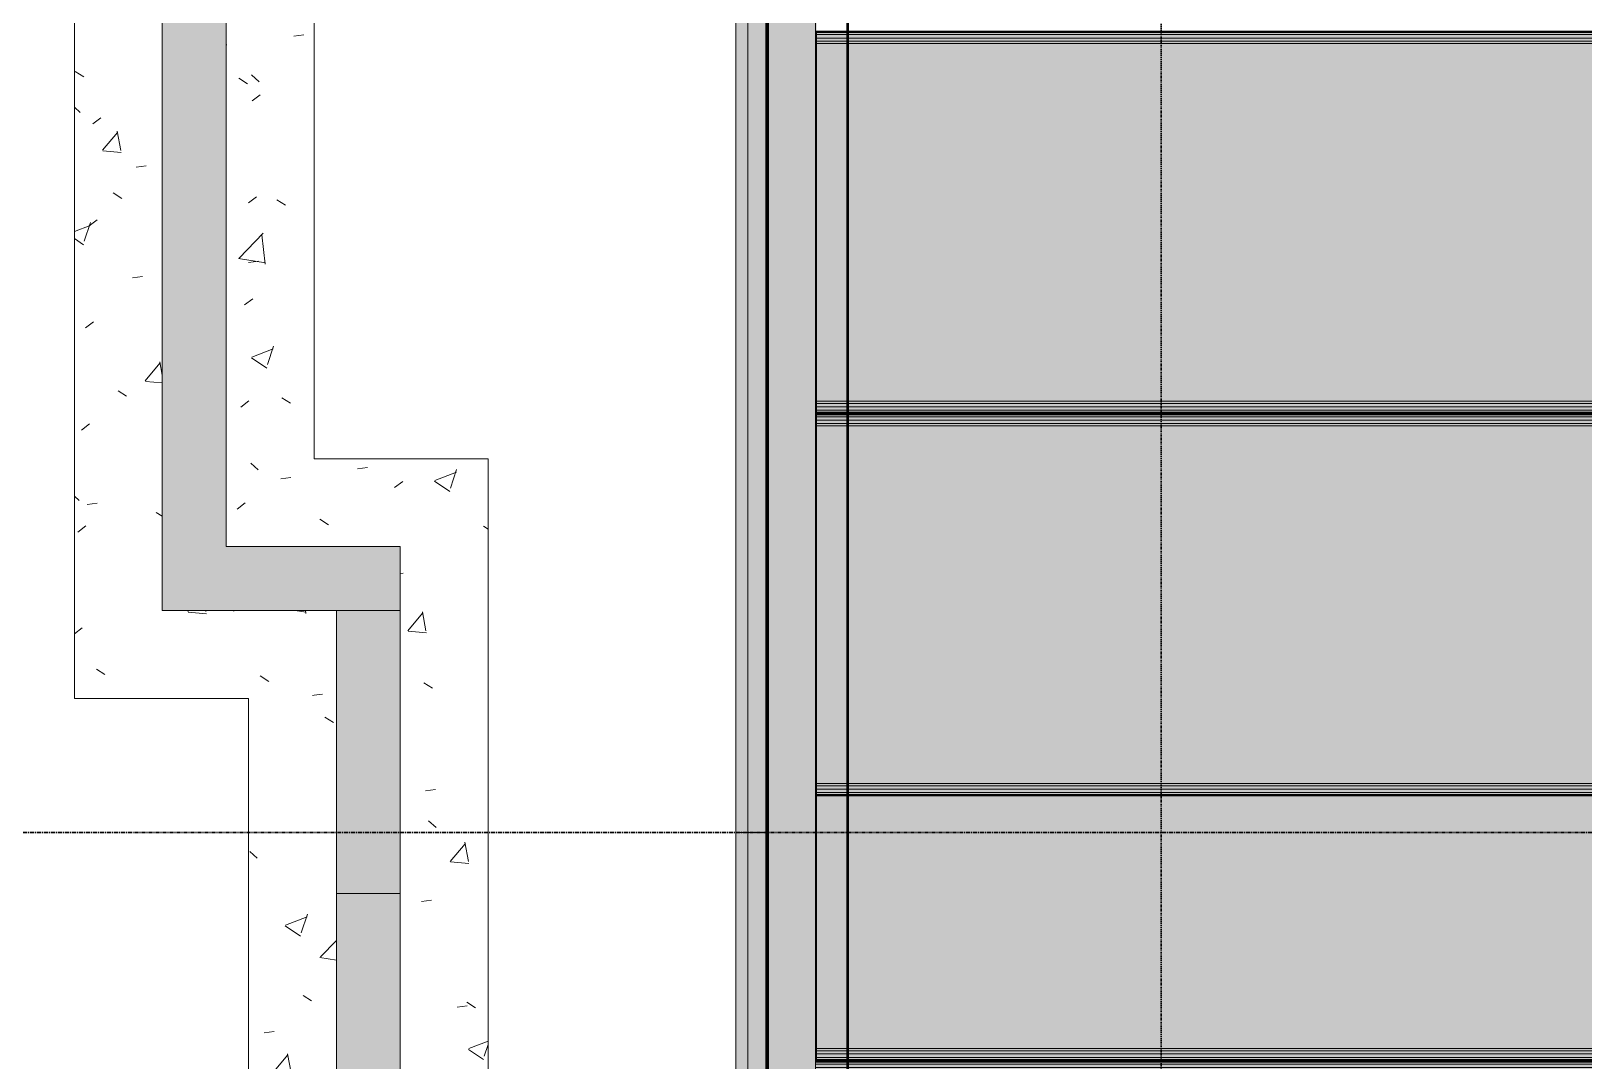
# Model space of a CAD drawing. Header units: inches. Extents: x -4126 to 593, y 9773 to 12297.
# Drawn here: x -3921.6 to -3727.1, y 11254.6 to 11383.6 of the extents above; entities that cross this region are included whole.
import ezdxf

# ---------------------------------------------------------------- set-up
doc = ezdxf.new("R2010")
doc.units = ezdxf.units.IN
doc.header["$MEASUREMENT"] = 0
for name, pattern in [('Dash Dot 3_16_', [0.3125, 0.1875, -0.0625, 0, -0.0625]), ('Grid Line 1_2_', [0.875, 0.5, -0.125, 0.125, -0.125]), ('Hidden 1_8_', [0.1875, 0.125, -0.0625])]:
    doc.linetypes.add(name, pattern=pattern)
for name, color, linetype, lineweight in [('A-ANNO-SYMB', 150, 'Continuous', 9), ('A-WALL', 113, 'Continuous', 13), ('S-BEAM', 12, 'Continuous', 9), ('S-FNDN', 32, 'Continuous', 13), ('S-GRID', 1, 'Continuous', 9)]:
    doc.layers.add(name, color=color, linetype=linetype, lineweight=lineweight)
pattern_1 = [(50, (0, 0), (27.5427, -2.40992), [2.88, -31.68]), (355, (0, 0), (-5.327844, 28.884266), [2.304, -25.344]), (100.451, (2.295, -0.2), (22.215316, 26.47393), [2.448, -26.924]), (46.184, (0, 7.68), (40.98187, -6.35642), [4.32, -47.52]), (96.636, (3.415, 7.15), (35.89075, 37.40619), [3.671, -40.386]), (351.184, (0, 7.68), (35.89097, 37.40622), [3.456, -38.016]), (21, (3.84, 5.76), (22.921036, -15.46073), [2.88, -31.68]), (326, (3.84, 5.76), (9.34353, 27.84574), [2.304, -25.344]), (71.451, (5.75, 4.472), (32.26477, 12.38442), [2.448, -26.924]), (37.5, (0, 0), (0.466855, 12.782707), [1.267, -23.77, 1.267, -24.461, -25.44]), (37.5, (0, 0), (0.466855, 12.782707), [-50.765, 1.267, -24.173]), (7.5, (0, 0), (10.10159, 15.14509), [1.267, -13.402, 1.267, -23.194, -9.696]), (7.5, (0, 0), (10.10159, 15.14509), [-39.13, 1.267, -8.429]), (327.5, (-8.563, 0), (20.499161, -0.86578), [1.267, -8.333, 1.267, -28.685, -39.744]), (327.5, (-8.563, 0), (20.499161, -0.86578), [-39.552, 1.267, -38.477]), (317.5, (-12.403, 0), (22.39478, 3.844288), [1.267, -11.213, 1.267, -18.624, -28.224]), (317.5, (-12.403, 0), (22.39478, 3.844288), [-32.371, 1.267, -26.957])]

# ---------------------------------------------------------------- blocks, each defined once
blk = doc.blocks.new('CTR - 1st Phase - Shell_rvt-1-FRAMING PLAN - 1ST FLOOR')
at = {"layer": 'A-WALL', "lineweight": 5, "transparency": 33554585}
h = blk.add_hatch(color=13, dxfattribs=at)
h.paths.add_polyline_path([(-3829.32, 11283.17), (-3829.57, 11283.19), (-3829.54, 11283.33), (-3829.32, 11283.34), (-3829.32, 11394.99), (-3831.82, 11394.99), (-3831.82, 11283.18), (-3829.39, 11283.17)], flags=0)
h.paths.add_polyline_path([(-3829.58, 11164.59), (-3829.32, 11164.59), (-3829.32, 11283.17), (-3829.82, 11283.17), (-3829.79, 11164.59), (-3829.59, 11164.59)], flags=0)
for points in [[(-3823.2, 11164.59), (-3823.2, 11205.47), (-3823.32, 11205.47), (-3823.32, 11205.87), (-3823.2, 11205.87), (-3823.2, 11206.3), (-3823.32, 11206.3), (-3823.32, 11207.13), (-3823.2, 11207.13), (-3823.2, 11207.56), (-3823.32, 11207.56), (-3823.32, 11207.95), (-3823.2, 11207.95), (-3823.2, 11253.36), (-3823.32, 11253.36), (-3823.32, 11253.75), (-3823.2, 11253.75), (-3823.2, 11254.18), (-3823.32, 11254.18), (-3823.32, 11255.01), (-3823.2, 11255.01), (-3823.2, 11255.44), (-3823.32, 11255.44), (-3823.32, 11255.84), (-3823.2, 11255.84), (-3823.2, 11287.78), (-3823.32, 11287.82), (-3823.32, 11288.2), (-3823.2, 11288.2), (-3823.2, 11288.63), (-3823.32, 11288.63), (-3823.32, 11289.02), (-3823.2, 11289.02), (-3823.2, 11334.42), (-3823.32, 11334.42), (-3823.32, 11334.82), (-3823.2, 11334.82), (-3823.2, 11335.25), (-3823.32, 11335.25), (-3823.32, 11336.08), (-3823.2, 11336.08), (-3823.2, 11336.51), (-3823.32, 11336.51), (-3823.32, 11336.9), (-3823.2, 11336.9), (-3823.2, 11382.3), (-3823.32, 11382.3), (-3823.32, 11382.7), (-3823.2, 11382.7), (-3823.2, 11383.13), (-3823.32, 11383.13), (-3823.32, 11383.96), (-3823.2, 11383.96), (-3823.2, 11384.39), (-3823.32, 11384.39), (-3823.32, 11384.78), (-3823.2, 11384.78), (-3823.2, 11394.99), (-3829.32, 11394.99), (-3829.32, 11164.59), (-3823.32, 11164.59)], [(-3829.82, 11164.59), (-3829.82, 11283.17), (-3831.82, 11283.15), (-3831.82, 11164.59)], [(-3829.32, 11283.17), (-3829.32, 11283.34), (-3829.57, 11283.33), (-3829.54, 11283.19), (-3829.32, 11283.17)]]:
    blk.add_hatch(color=13, dxfattribs=at).paths.add_polyline_path(points, flags=0)
h = blk.add_hatch(color=13, dxfattribs=at)
h.paths.add_polyline_path([(-3823.2, 11205.47), (-3823.2, 11205.87), (-3823.32, 11205.87), (-3823.32, 11205.47)], flags=0)
h.paths.add_polyline_path([(-3823.2, 11206.3), (-3823.2, 11207.13), (-3823.32, 11207.13), (-3823.32, 11206.3)], flags=0)
h.paths.add_polyline_path([(-3823.32, 11207.56), (-3823.2, 11207.56), (-3823.2, 11207.95), (-3823.32, 11207.95)], flags=0)
h.paths.add_polyline_path([(-3823.32, 11253.36), (-3823.2, 11253.36), (-3823.2, 11253.75), (-3823.32, 11253.75)], flags=0)
h.paths.add_polyline_path([(-3823.2, 11254.18), (-3823.2, 11255.01), (-3823.32, 11255.01), (-3823.32, 11254.18)], flags=0)
h.paths.add_polyline_path([(-3823.32, 11255.44), (-3823.2, 11255.44), (-3823.2, 11255.84), (-3823.32, 11255.84)], flags=0)
h.paths.add_polyline_path([(-3823.2, 11287.78), (-3823.2, 11288.2), (-3823.32, 11288.2), (-3823.32, 11287.78)], flags=0)
h.paths.add_polyline_path([(-3823.2, 11288.63), (-3823.2, 11289.02), (-3823.32, 11289.02), (-3823.32, 11288.63)], flags=0)
h.paths.add_polyline_path([(-3823.2, 11334.42), (-3823.2, 11334.82), (-3823.32, 11334.82), (-3823.32, 11334.42)], flags=0)
h.paths.add_polyline_path([(-3823.2, 11335.25), (-3823.2, 11336.08), (-3823.32, 11336.08), (-3823.32, 11335.25)], flags=0)
h.paths.add_polyline_path([(-3823.2, 11336.51), (-3823.2, 11336.9), (-3823.32, 11336.9), (-3823.32, 11336.51)], flags=0)
h.paths.add_polyline_path([(-3823.32, 11382.3), (-3823.2, 11382.3), (-3823.2, 11382.7), (-3823.32, 11382.7)], flags=0)
h.paths.add_polyline_path([(-3823.32, 11383.13), (-3823.2, 11383.13), (-3823.2, 11383.96), (-3823.32, 11383.96), (-3823.32, 11383.5)], flags=0)
h.paths.add_polyline_path([(-3823.2, 11384.39), (-3823.2, 11384.78), (-3823.32, 11384.78), (-3823.32, 11384.39)], flags=0)
at = {"layer": 'A-WALL', "color": 253}
for p, q in [((-3831.82, 11415.99), (-3831.82, 11226.97)), ((-3829.32, 11415.99), (-3829.32, 11283.34)), ((-3829.32, 11283.34), (-3829.32, 11394.99)), ((-3823.2, 11383.5), (-3823.2, 11383.13)), ((-3823.2, 11382.7), (-3823.2, 11382.3)), ((-3823.2, 11336.9), (-3823.2, 11336.51)), ((-3823.2, 11336.08), (-3823.2, 11335.7)), ((-3823.2, 11335.62), (-3823.2, 11335.25)), ((-3823.2, 11334.82), (-3823.2, 11334.42)), ((-3823.2, 11289.02), (-3823.2, 11288.63)), ((-3823.2, 11288.2), (-3823.2, 11287.82)), ((-3829.32, 11283.34), (-3829.32, 11283.17)), ((-3829.32, 11283.17), (-3829.32, 11283.34)), ((-3829.32, 11283.17), (-3829.32, 11226.97)), ((-3829.32, 11164.59), (-3829.32, 11283.17)), ((-3823.2, 11255.84), (-3823.2, 11255.44)), ((-3823.2, 11255.01), (-3823.2, 11254.64))]:
    blk.add_line(p, q, dxfattribs=at)
at = {"layer": 'A-WALL', "color": 23}
for p, q in [((-3831.82, 11283.18), (-3831.82, 11394.99)), ((-3831.82, 11164.59), (-3831.82, 11283.18))]:
    blk.add_line(p, q, dxfattribs=at)
at = {"layer": 'A-WALL', "color": 33}
for p, q in [((-3831.82, 11283.18), (-3831.82, 11394.99)), ((-3831.82, 11394.99), (-3831.82, 11283.18)), ((-3823.2, 11383.13), (-3823.2, 11382.7)), ((-3823.2, 11382.3), (-3823.2, 11336.9)), ((-3823.2, 11336.51), (-3823.2, 11336.08)), ((-3823.2, 11335.25), (-3823.2, 11334.82)), ((-3823.2, 11334.42), (-3823.2, 11289.02)), ((-3823.2, 11288.63), (-3823.2, 11288.2)), ((-3823.2, 11287.78), (-3823.2, 11255.84)), ((-3831.82, 11164.59), (-3831.82, 11283.18)), ((-3831.82, 11283.18), (-3831.82, 11164.59)), ((-3823.2, 11255.44), (-3823.2, 11255.01))]:
    blk.add_line(p, q, dxfattribs=at)
at = {"layer": 'A-WALL', "color": 9}
for p, q in [((-3823.2, 11382.7), (-3823.2, 11383.5)), ((-3823.2, 11382.3), (-3823.2, 11382.7)), ((-3823.2, 11336.9), (-3823.2, 11382.3)), ((-3823.2, 11336.51), (-3823.2, 11336.9)), ((-3823.2, 11335.7), (-3823.2, 11336.51)), ((-3823.2, 11334.82), (-3823.2, 11335.62)), ((-3823.2, 11334.42), (-3823.2, 11334.82)), ((-3823.2, 11289.02), (-3823.2, 11334.42)), ((-3823.2, 11288.63), (-3823.2, 11289.02)), ((-3823.2, 11287.82), (-3823.2, 11288.63)), ((-3823.2, 11255.84), (-3823.2, 11287.78)), ((-3823.2, 11255.44), (-3823.2, 11255.84)), ((-3823.2, 11254.64), (-3823.2, 11255.44))]:
    blk.add_line(p, q, dxfattribs=at)
blk = doc.blocks.new('034100 - Precast Structural Concrete - Solid Plank - 12_-1871143-FRAMING PLAN - 1ST FLOOR')
at = {"layer": 'S-BEAM', "transparency": 33554483}
for points in [[(328, 23.9), (4, 23.9), (4, 23.52), (328, 23.52)], [(331.88, 23.9), (328, 23.9), (328, 23.52), (331.88, 23.52)], [(328, 23.09), (4, 23.09), (4, 22.7), (328, 22.7)], [(328, 23.09), (328, 22.7), (331.88, 22.7), (331.88, 23.09)], [(310.53, -22.7), (4, -22.7), (4, -23.09), (328, -23.09), (328, -22.7)], [(328, -22.7), (328, -23.09), (331.88, -23.09), (331.88, -22.7)], [(4, -23.52), (4, -23.9), (328, -23.9), (328, -23.52), (40.39, -23.52)], [(328, -23.52), (328, -23.9), (331.88, -23.9), (331.88, -23.52)], [(328, -23.9), (328, -23.94), (331.88, -23.9)]]:
    blk.add_hatch(color=256, dxfattribs=at).paths.add_polyline_path(points, flags=0)
h = blk.add_hatch(color=256, dxfattribs=at)
h.paths.add_polyline_path([(328, 23.52), (4, 23.52), (4, 23.09), (328, 23.09)], flags=0)
h.paths.add_polyline_path([(40.39, 22.7), (4, 22.7), (4, -22.7), (328, -22.7), (328, 22.7), (310.53, 22.7)], flags=0)
h.paths.add_polyline_path([(40.39, -23.09), (4, -23.09), (4, -23.52), (328, -23.52), (328, -23.09), (310.53, -23.09)], flags=0)
h = blk.add_hatch(color=256, dxfattribs=at)
h.paths.add_polyline_path([(331.88, 23.52), (328, 23.52), (328, 23.09), (331.88, 23.09)], flags=0)
h.paths.add_polyline_path([(328, 22.7), (328, -22.7), (331.88, -22.7), (331.88, 22.7)], flags=0)
h.paths.add_polyline_path([(331.88, -23.09), (328, -23.09), (328, -23.52), (331.88, -23.52)], flags=0)
at = {"layer": 'S-BEAM'}
for p, q in [((328, 23.94), (4, 23.94)), ((328, 23.9), (4, 23.9)), ((4, 23.76), (328, 23.76)), ((328, 23.76), (4, 23.76)), ((4, 23.52), (328, 23.52)), ((332, 23.94), (328, 23.94)), ((332, 23.9), (328, 23.9)), ((328, 23.76), (332, 23.76)), ((332, 23.76), (328, 23.76)), ((328, 23.52), (332, 23.52)), ((332, 23.9), (332, 23.94)), ((332, 23.52), (332, 23.9)), ((332, 23.9), (332, 23.76)), ((332, 23.76), (332, 22.7)), ((332, -23.52), (332, 23.52)), ((328, 23.09), (4, 23.09)), ((328, 23.09), (4, 23.09)), ((328, 22.7), (4, 22.7)), ((328, 22.4), (4, 22.4)), ((332, 23.09), (328, 23.09)), ((332, 23.09), (328, 23.09)), ((332, 22.7), (328, 22.7)), ((332, 22.4), (328, 22.4)), ((332, 22.7), (332, 23.09)), ((332, 23.09), (332, 22.7)), ((332, 22.7), (332, 22.4)), ((332, 22.4), (332, -22.4)), ((328, -22.4), (4, -22.4)), ((328, -22.7), (4, -22.7)), ((328, -23.09), (4, -23.09)), ((328, -23.09), (4, -23.09)), ((332, -22.4), (328, -22.4)), ((332, -22.7), (328, -22.7)), ((332, -23.09), (328, -23.09)), ((332, -23.09), (328, -23.09)), ((332, -22.4), (332, -22.7)), ((332, -22.7), (332, -23.09)), ((332, -23.09), (332, -22.7)), ((332, -22.7), (332, -23.76)), ((328, -23.52), (4, -23.52)), ((328, -23.76), (4, -23.76)), ((328, -23.76), (4, -23.76)), ((328, -23.9), (4, -23.9)), ((328, -23.94), (4, -23.94)), ((332, -23.52), (328, -23.52)), ((332, -23.76), (328, -23.76)), ((332, -23.76), (328, -23.76)), ((332, -23.9), (328, -23.9)), ((332, -23.94), (328, -23.94)), ((332, -23.9), (332, -23.52)), ((332, -23.76), (332, -23.9)), ((332, -23.94), (332, -23.9))]:
    blk.add_line(p, q, dxfattribs=at)
blk = doc.blocks.new('034100 - Precast Structural Concrete - Solid Plank - 12_-V42-FRAMING PLAN - 1ST FLOOR')
at = {"layer": 'S-BEAM', "transparency": 33554483}
for points in [[(40.39, 23.9), (4, 23.9), (4, 23.52), (328, 23.52), (328, 23.9), (310.53, 23.9)], [(328, 23.94), (328, 23.9), (331.88, 23.94)], [(328, 23.9), (328, 23.52), (331.88, 23.52), (331.88, 23.9)], [(310.53, 23.09), (4, 23.09), (4, 22.7), (328, 22.7), (328, 23.09), (327.41, 23.09)], [(328, 23.09), (328, 22.7), (331.88, 22.7), (331.88, 23.09)], [(310.53, -22.7), (4, -22.7), (4, -23.09), (328, -23.09), (328, -22.7)], [(328, -22.7), (328, -23.09), (331.88, -23.09), (331.88, -22.7)], [(4, -23.52), (4, -23.9), (328, -23.9), (328, -23.52), (40.39, -23.52)], [(328, -23.52), (328, -23.9), (331.88, -23.9), (331.88, -23.52)], [(328, -23.9), (328, -23.94), (331.88, -23.9)]]:
    blk.add_hatch(color=256, dxfattribs=at).paths.add_polyline_path(points, flags=0)
h = blk.add_hatch(color=256, dxfattribs=at)
h.paths.add_polyline_path([(328, 23.52), (4, 23.52), (4, 23.09), (328, 23.09), (328, 23.23)], flags=0)
h.paths.add_polyline_path([(328, 22.7), (4, 22.7), (4, -22.7), (328, -22.7), (328, 12.46)], flags=0)
h.paths.add_polyline_path([(328, -23.09), (4, -23.09), (4, -23.52), (328, -23.52)], flags=0)
h = blk.add_hatch(color=256, dxfattribs=at)
h.paths.add_polyline_path([(328, 23.52), (328, 23.09), (331.88, 23.09), (331.88, 23.52)], flags=0)
h.paths.add_polyline_path([(328, 22.7), (328, -22.7), (331.88, -22.7), (331.88, 22.7)], flags=0)
h.paths.add_polyline_path([(331.88, -23.09), (328, -23.09), (328, -23.52), (331.88, -23.52)], flags=0)
at = {"layer": 'S-BEAM'}
for p, q in [((328, 23.94), (4, 23.94)), ((328, 23.9), (4, 23.9)), ((4, 23.76), (328, 23.76)), ((328, 23.76), (4, 23.76)), ((4, 23.52), (328, 23.52)), ((332, 23.94), (328, 23.94)), ((332, 23.9), (328, 23.9)), ((328, 23.76), (332, 23.76)), ((332, 23.76), (328, 23.76)), ((328, 23.52), (332, 23.52)), ((332, 23.9), (332, 23.94)), ((332, 23.52), (332, 23.9)), ((332, 23.9), (332, 23.76)), ((332, 23.76), (332, 22.7)), ((332, -23.52), (332, 23.52)), ((328, 23.09), (4, 23.09)), ((328, 23.09), (4, 23.09)), ((328, 22.7), (4, 22.7)), ((328, 22.4), (4, 22.4)), ((332, 23.09), (328, 23.09)), ((332, 23.09), (328, 23.09)), ((332, 22.7), (328, 22.7)), ((332, 22.4), (328, 22.4)), ((332, 22.7), (332, 23.09)), ((332, 23.09), (332, 22.7)), ((332, 22.7), (332, 22.4)), ((332, 22.4), (332, -22.4)), ((328, -22.4), (4, -22.4)), ((328, -22.7), (4, -22.7)), ((328, -23.09), (4, -23.09)), ((328, -23.09), (4, -23.09)), ((332, -22.4), (328, -22.4)), ((332, -22.7), (328, -22.7)), ((332, -23.09), (328, -23.09)), ((332, -23.09), (328, -23.09)), ((332, -22.4), (332, -22.7)), ((332, -22.7), (332, -23.09)), ((332, -23.09), (332, -22.7)), ((332, -22.7), (332, -23.76)), ((328, -23.52), (4, -23.52)), ((328, -23.76), (4, -23.76)), ((328, -23.76), (4, -23.76)), ((328, -23.9), (4, -23.9)), ((328, -23.94), (4, -23.94)), ((332, -23.52), (328, -23.52)), ((332, -23.76), (328, -23.76)), ((332, -23.76), (328, -23.76)), ((332, -23.9), (328, -23.9)), ((332, -23.94), (328, -23.94)), ((332, -23.9), (332, -23.52)), ((332, -23.76), (332, -23.9)), ((332, -23.94), (332, -23.9))]:
    blk.add_line(p, q, dxfattribs=at)
blk = doc.blocks.new('034100 - Precast Structural Concrete - Solid Plank - 12_-1871144-FRAMING PLAN - 1ST FLOOR')
at = {"layer": 'S-BEAM', "transparency": 33554483}
h = blk.add_hatch(color=256, dxfattribs=at)
h.paths.add_polyline_path([(0.12, -23.52), (4, -23.52), (4, -23.09), (0.12, -23.09)], flags=0)
h.paths.add_polyline_path([(0.12, -22.7), (4, -22.7), (4, 9.24), (0.12, 9.24), (0.12, -22.33)], flags=0)
h = blk.add_hatch(color=256, dxfattribs=at)
h.paths.add_polyline_path([(4, -23.52), (328, -23.52), (328, -23.09), (4, -23.09)], flags=0)
h.paths.add_polyline_path([(4, -22.7), (328, -22.7), (328, 9.24), (4, 9.24), (4, -22.33)], flags=0)
for points in [[(4, -23.09), (4, -22.7), (0.12, -22.7), (0.12, -23.09)], [(4, -23.09), (328, -23.09), (328, -22.7), (4, -22.7)], [(0.12, -23.9), (4, -23.9), (4, -23.52), (0.12, -23.52)], [(4, -23.9), (328, -23.9), (328, -23.52), (4, -23.52)]]:
    blk.add_hatch(color=256, dxfattribs=at).paths.add_polyline_path(points, flags=0)
at = {"layer": 'S-BEAM'}
for p, q in [((0, -22.4), (0, 9.24)), ((0, 9.24), (0, -23.52)), ((0, 9.24), (4, 9.24)), ((4, 9.24), (0, 9.24)), ((4, 9.24), (328, 9.24)), ((328, 9.24), (4, 9.24)), ((0, -22.7), (0, -22.4)), ((4, -22.4), (0, -22.4)), ((0, -23.76), (0, -22.7)), ((0, -22.7), (0, -23.09)), ((0, -23.09), (0, -22.7)), ((4, -22.7), (0, -22.7)), ((4, -23.09), (0, -23.09)), ((4, -23.09), (0, -23.09)), ((328, -22.4), (4, -22.4)), ((328, -22.7), (4, -22.7)), ((328, -23.09), (4, -23.09)), ((328, -23.09), (4, -23.09)), ((0, -23.52), (0, -23.9)), ((4, -23.52), (0, -23.52)), ((0, -23.9), (0, -23.76)), ((4, -23.76), (0, -23.76)), ((4, -23.76), (0, -23.76)), ((0, -23.9), (0, -23.94)), ((4, -23.9), (0, -23.9)), ((4, -23.94), (0, -23.94)), ((328, -23.52), (4, -23.52)), ((328, -23.76), (4, -23.76)), ((328, -23.76), (4, -23.76)), ((328, -23.9), (4, -23.9)), ((328, -23.94), (4, -23.94))]:
    blk.add_line(p, q, dxfattribs=at)
blk = doc.blocks.new('L-Angle - GALV_ ANGLE - T_B_D_-1693491-FRAMING PLAN - 1ST FLOOR')
at = {"layer": 'S-BEAM', "linetype": 'Hidden 1_8_'}
for p, q in [((-73.77, -0.83), (58.89, -0.83)), ((58.89, -0.83), (69.39, -0.83))]:
    blk.add_line(p, q, dxfattribs=at)
blk = doc.blocks.new('034100 - Precast Structural Concrete - Solid Plank - 12_-1872981-FRAMING PLAN - 1ST FLOOR')
at = {"layer": 'S-BEAM'}
for p, q in [((4, 23.94), (328, 23.94)), ((328, 23.94), (332, 23.94)), ((332, 23.9), (332, 23.94))]:
    blk.add_line(p, q, dxfattribs=at)

msp = doc.modelspace()

# ---------------------------------------------------------------- hatches: boundary and pattern name
at = {"layer": 'A-WALL', "lineweight": 5, "transparency": 33554483}
for points in [[(-3897.124, 11310.989), (-3897.124, 11426.989), (-3905.124, 11426.989), (-3905.124, 11310.989)], [(-3897.124, 11310.989), (-3875.324, 11310.989), (-3875.324, 11318.989), (-3897.124, 11318.989)], [(-3875.324, 11057.114), (-3875.324, 11278.035), (-3878.891, 11270.916), (-3876.303, 11299.989), (-3876.399, 11299.989), (-3875.324, 11310.989), (-3883.324, 11310.989), (-3883.324, 11057.114)], [(-3878.891, 11270.916), (-3875.324, 11278.035), (-3875.324, 11310.989), (-3876.399, 11299.989), (-3876.303, 11299.989)]]:
    msp.add_hatch(color=256, dxfattribs=at).paths.add_polyline_path(points, flags=0)
at = {"layer": 'S-BEAM', "lineweight": 5, "transparency": 33554483}
for points in [[(-3833.324, 11283.173), (-3833.074, 11283.183), (-3833.074, 11329.989), (-3833.074, 11415.989), (-3833.324, 11415.989), (-3833.324, 11283.18)], [(-3833.074, 11283.183), (-3831.824, 11283.224), (-3831.824, 11415.989), (-3833.074, 11415.989), (-3833.074, 11283.249)], [(-3833.324, 11067.404), (-3833.074, 11067.404), (-3833.074, 11283.173), (-3833.324, 11283.173), (-3833.324, 11073.216)], [(-3833.074, 11067.404), (-3831.824, 11067.404), (-3831.824, 11283.173), (-3833.074, 11283.173), (-3833.074, 11073.216)]]:
    msp.add_hatch(color=256, dxfattribs=at).paths.add_polyline_path(points, flags=0)
at = {"layer": 'S-FNDN', "lineweight": 9}
h = msp.add_hatch(dxfattribs=at)
h.set_pattern_fill('FP_15', color=256, style=0, pattern_type=2)
h.set_pattern_definition(pattern_1)
h.paths.add_polyline_path([(-3905.124, 11299.989), (-3886.124, 11299.989), (-3886.124, 11310.989), (-3905.124, 11310.989), (-3905.124, 11434.989), (-3886.124, 11434.989), (-3886.124, 11445.989), (-3916.124, 11445.989), (-3916.124, 11299.989)], flags=0)
h.paths.add_polyline_path([(-3894.324, 11318.989), (-3886.124, 11318.989), (-3886.124, 11426.989), (-3897.124, 11426.989), (-3897.124, 11318.989)], flags=0)
h = msp.add_hatch(dxfattribs=at)
h.set_pattern_fill('FP_15', color=256, style=0, pattern_type=2)
h.set_pattern_definition(pattern_1)
h.paths.add_polyline_path([(-3875.324, 11299.989), (-3864.324, 11299.989), (-3864.324, 11329.989), (-3886.124, 11329.989), (-3886.124, 11318.989), (-3875.324, 11318.989), (-3875.324, 11310.989)], flags=0)
h.paths.add_polyline_path([(-3886.124, 11299.989), (-3883.324, 11299.989), (-3883.324, 11310.989), (-3886.124, 11310.989), (-3886.124, 11308.189)], flags=0)
h = msp.add_hatch(dxfattribs=at)
h.set_pattern_fill('FP_15', color=256, style=0, pattern_type=2)
h.set_pattern_definition(pattern_1)
h.paths.add_polyline_path([(-3883.501, 11057.114), (-3883.324, 11057.114), (-3883.324, 11067.444), (-3883.501, 11067.444)], flags=0)
h.paths.add_polyline_path([(-3894.324, 11057.114), (-3883.501, 11057.114), (-3883.501, 11067.45), (-3883.574, 11067.464), (-3883.574, 11067.73), (-3883.824, 11067.751), (-3887.324, 11067.771), (-3887.324, 11217.518), (-3883.324, 11217.518), (-3883.324, 11221.114), (-3894.324, 11221.114), (-3894.324, 11067.751)], flags=0)
h.paths.add_polyline_path([(-3869.384, 11057.114), (-3864.324, 11057.114), (-3864.324, 11299.989), (-3875.324, 11299.989), (-3875.324, 11057.114)], flags=0)
h.paths.add_polyline_path([(-3886.124, 11229.114), (-3883.324, 11229.114), (-3883.324, 11299.989), (-3894.324, 11299.989), (-3894.324, 11229.114), (-3887.982, 11229.114)], flags=0)

# ---------------------------------------------------------------- linework, layer by layer
at = {"layer": 'A-ANNO-SYMB', "linetype": 'Dash Dot 3_16_', "lineweight": 30}
msp.add_line((-3780.053, 10993.078), (-3780.053, 11450.222), dxfattribs=at)
at = {"layer": 'A-WALL'}
for p, q in [((-3905.124, 11434.989), (-3905.124, 11310.989)), ((-3897.124, 11426.989), (-3897.124, 11318.989)), ((-3875.324, 11318.989), (-3897.124, 11318.989)), ((-3875.324, 11057.114), (-3875.324, 11318.989)), ((-3875.324, 11310.989), (-3905.124, 11310.989)), ((-3883.324, 11057.114), (-3883.324, 11310.989)), ((-3875.324, 11275.54), (-3883.324, 11275.54))]:
    msp.add_line(p, q, dxfattribs=at)
at = {"layer": 'S-BEAM'}
for p, q in [((-3833.324, 11283.173), (-3833.324, 11415.989)), ((-3833.324, 11415.989), (-3833.324, 11283.173)), ((-3829.574, 11283.326), (-3829.574, 11415.989)), ((-3829.324, 11283.336), (-3829.324, 11415.989)), ((-3829.324, 11415.989), (-3829.324, 11283.336)), ((-3833.324, 11067.316), (-3833.324, 11283.173)), ((-3833.251, 11283.173), (-3833.324, 11283.173)), ((-3833.324, 11283.173), (-3833.324, 11067.404)), ((-3833.324, 11283.173), (-3833.251, 11283.173)), ((-3833.074, 11283.173), (-3833.251, 11283.173)), ((-3833.251, 11283.173), (-3833.074, 11283.173)), ((-3833.074, 11283.183), (-3829.824, 11283.183)), ((-3829.824, 11283.183), (-3833.074, 11283.183)), ((-3829.824, 11283.173), (-3833.074, 11283.173)), ((-3833.074, 11283.173), (-3829.824, 11283.173)), ((-3829.647, 11283.173), (-3829.824, 11283.173)), ((-3829.824, 11283.173), (-3829.647, 11283.173)), ((-3829.574, 11283.173), (-3829.647, 11283.173)), ((-3829.647, 11283.173), (-3829.574, 11283.173)), ((-3829.574, 11067.623), (-3829.574, 11283.326)), ((-3829.574, 11283.193), (-3829.574, 11283.326)), ((-3829.574, 11283.326), (-3829.574, 11283.193)), ((-3829.501, 11283.173), (-3829.574, 11283.173)), ((-3829.574, 11283.173), (-3829.501, 11283.173)), ((-3829.324, 11283.173), (-3829.5, 11283.173)), ((-3829.5, 11283.173), (-3829.324, 11283.173)), ((-3829.324, 11283.336), (-3829.324, 11067.643)), ((-3829.324, 11283.336), (-3829.324, 11283.173)), ((-3829.324, 11283.173), (-3829.324, 11283.336)), ((-3829.324, 11283.173), (-3829.324, 11283.336)), ((-3829.324, 11067.404), (-3829.324, 11283.173))]:
    msp.add_line(p, q, dxfattribs=at)
at = {"layer": 'S-BEAM', "flags": 128}
for points in [[(-3833.324, 11283.173), (-3833.251, 11283.18), (-3833.074, 11283.183)], [(-3833.074, 11283.183), (-3833.251, 11283.18), (-3833.324, 11283.173)], [(-3829.824, 11283.183), (-3829.647, 11283.186), (-3829.574, 11283.193)], [(-3829.574, 11283.193), (-3829.647, 11283.186), (-3829.824, 11283.183)], [(-3829.574, 11283.326), (-3829.501, 11283.333), (-3829.324, 11283.336)], [(-3829.324, 11283.336), (-3829.501, 11283.333), (-3829.574, 11283.326)]]:
    msp.add_lwpolyline(points, dxfattribs=at)
at = {"layer": 'S-FNDN', "lineweight": 50}
for p, q in [((-3829.324, 9899.189), (-3829.324, 12087.189)), ((-3819.324, 11544.189), (-3819.324, 9901.189))]:
    msp.add_line(p, q, dxfattribs=at)
at = {"layer": 'S-FNDN'}
for p, q in [((-3823.324, 9943.189), (-3823.324, 11556.189)), ((-3916.124, 11445.989), (-3916.124, 11299.989)), ((-3886.124, 11329.989), (-3886.124, 11415.989)), ((-3864.324, 11329.989), (-3886.124, 11329.989)), ((-3864.324, 11057.114), (-3864.324, 11329.989)), ((-3916.124, 11299.989), (-3894.324, 11299.989)), ((-3894.324, 11299.989), (-3894.324, 11240.114))]:
    msp.add_line(p, q, dxfattribs=at)
at = {"layer": 'S-GRID', "linetype": 'Grid Line 1_2_', "lineweight": 30}
for p, q in [((-3829.324, 9772.61), (-3829.324, 12247.501)), ((-1814.206, 11283.189), (-4076.95, 11283.189))]:
    msp.add_line(p, q, dxfattribs=at)

# ---------------------------------------------------------------- block references
at = {"lineweight": 5}
msp.add_blockref('CTR - 1st Phase - Shell_rvt-1-FRAMING PLAN - 1ST FLOOR', (0, 0), dxfattribs=at)
at = {"layer": 'S-BEAM', "rotation": 180}
for name, p in [('034100 - Precast Structural Concrete - Solid Plank - 12_-1872981-FRAMING PLAN - 1ST FLOOR', (-3491.324, 11407.485)), ('034100 - Precast Structural Concrete - Solid Plank - 12_-1871143-FRAMING PLAN - 1ST FLOOR', (-3491.324, 11359.603)), ('034100 - Precast Structural Concrete - Solid Plank - 12_-V42-FRAMING PLAN - 1ST FLOOR', (-3491.324, 11311.721)), ('034100 - Precast Structural Concrete - Solid Plank - 12_-1871143-FRAMING PLAN - 1ST FLOOR', (-3491.324, 11230.654))]:
    msp.add_blockref(name, p, dxfattribs=at)
at = {"layer": 'S-BEAM', "linetype": 'Hidden 1_8_', "rotation": 90}
msp.add_blockref('L-Angle - GALV_ ANGLE - T_B_D_-1693491-FRAMING PLAN - 1ST FLOOR', (-3830.404, 11357.103), dxfattribs=at)
at = {"layer": 'S-BEAM'}
msp.add_blockref('034100 - Precast Structural Concrete - Solid Plank - 12_-1871144-FRAMING PLAN - 1ST FLOOR', (-3823.324, 11278.536), dxfattribs=at)

doc.saveas('drawing.dxf')
